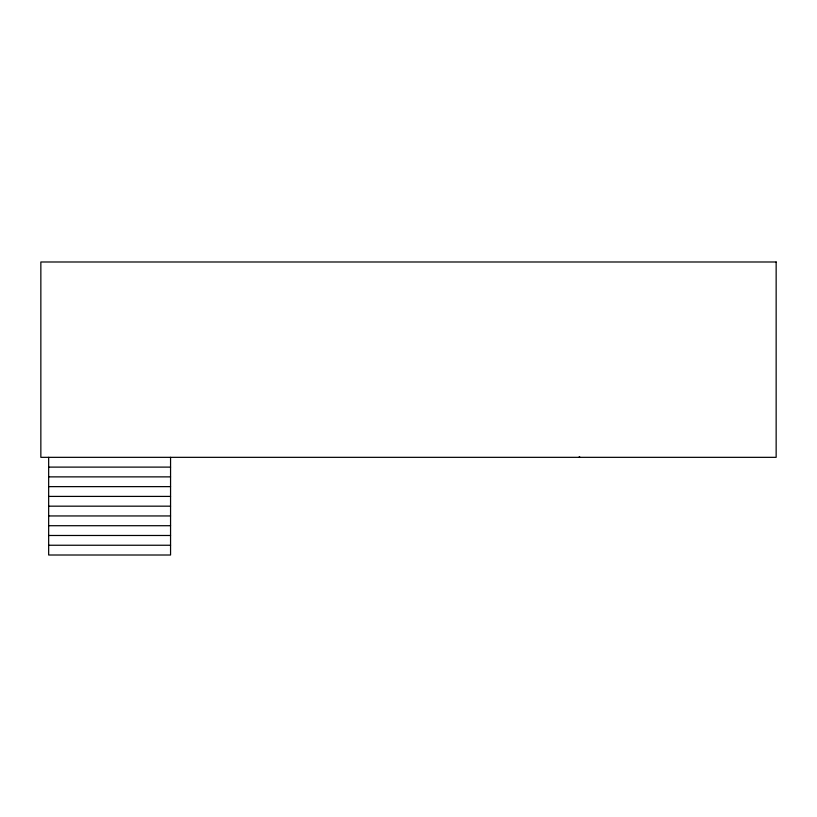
<?xml version="1.0" encoding="UTF-8"?>
<svg xmlns="http://www.w3.org/2000/svg" width="817" height="817" viewBox="0 0 817 817"><rect width="100%" height="100%" fill="white"/><g stroke="black" fill="none" stroke-linecap="round" stroke-linejoin="round"><path stroke-width="1.23" d="M579.804 457.193L578.906 457.193L579.835 457.224M48.663 467.11L170.559 467.11M48.663 476.873L170.559 476.873M48.663 486.636L170.559 486.636M48.663 496.409L170.559 496.409M48.663 506.172L170.559 506.172M48.663 515.946L170.559 515.946M48.663 525.709L170.559 525.709M48.663 535.482L170.559 535.482M48.663 545.245L170.559 545.245M170.559 457.336L170.559 555.009L48.663 555.009L48.663 457.336M776.15 261.991L40.85 261.991L40.85 457.336L776.15 457.336L776.15 261.991"/></g></svg>
